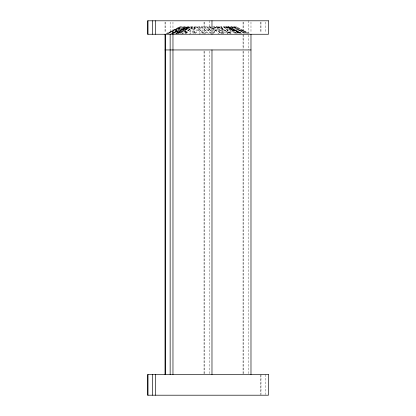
<?xml version="1.0" encoding="UTF-8"?>
<svg xmlns="http://www.w3.org/2000/svg" width="416" height="416" viewBox="0 0 416 416"><rect width="100%" height="100%" fill="white"/><g stroke="black" fill="none" stroke-linecap="round" stroke-linejoin="round"><path stroke-width="0.31" stroke-dasharray="2.08 1.56" d="M193.97 33.025L194.184 26.884M194.449 33.025L194.662 26.884M199.316 26.884L199.061 34.252L206.601 26.884L211.016 31.216M201.921 33.025L202.134 26.884M184.844 33.025L186.472 26.884M185.323 33.025L186.95 26.884M191.604 26.884L189.649 34.252L196.934 26.884M192.795 33.025L194.423 26.884M185.432 33.332L191.802 26.884M185.91 33.332L192.28 26.884M193.383 33.332L199.753 26.884M204.937 33.332L211.307 26.884M205.41 33.332L211.328 27.347M210.064 33.332L210.974 32.412M212.8 30.566L216.44 26.884M212.888 33.332L219.258 26.884M194.813 33.384L201.469 26.884M195.291 33.384L201.947 26.884M202.764 33.384L209.42 26.884L211.12 27.737M177.382 33.384L184.423 26.884M177.856 33.384L184.902 26.884M181.574 34.252L189.556 26.884M185.333 33.384L192.374 26.884M171.839 33.145L180.903 26.884M172.318 33.145L181.381 26.884M175.906 33.883L186.035 26.884M179.79 33.145L188.854 26.884M171.886 33.29L182.858 26.884M172.364 33.29L183.331 26.884M175.921 33.93L187.985 26.884M179.837 33.29L190.809 26.884M178.105 33.332L189.758 26.884M178.584 33.332L190.237 26.884M182.125 33.946L194.891 26.884M186.056 33.332L197.709 26.884M168.043 33.332L179.92 26.884M167.388 33.946L180.393 26.884M172.042 33.946L185.047 26.884M175.994 33.332L187.871 26.884M166.696 33.4L179.582 26.884L236.418 26.884L249.304 33.4M166.052 33.966L180.06 26.884M170.706 33.966L184.714 26.884M174.647 33.4L187.533 26.884M168.646 33.16L181.87 26.884M169.12 33.16L182.348 26.884M173.774 33.16L187.002 26.884M176.597 33.16L189.821 26.884M172.635 33.27L188.188 26.884M173.113 33.27L188.666 26.884M177.767 33.27L193.32 26.884M180.586 33.27L196.139 26.884M234.468 26.884L248.628 33.197M231.65 26.884L245.804 33.197M226.996 26.884L241.15 33.197M226.517 26.884L240.677 33.197M234.13 26.884L247.354 33.16M231.312 26.884L244.535 33.16M226.658 26.884L239.881 33.16M226.179 26.884L239.403 33.16M233.6 26.884L247.603 33.966M228.946 26.884L241.831 33.4M228.467 26.884L241.353 33.4M216.913 26.884L229.798 33.4M214.094 26.884L228.098 33.966M211.682 28.018L222.326 33.4M208.962 26.884L211.203 28.018M211.765 28.304L221.848 33.4M236.08 26.884L247.957 33.332M233.262 26.884L246.272 33.946M228.608 26.884L240.484 33.332M228.129 26.884L240.006 33.332M226.242 26.884L237.895 33.332M223.423 26.884L236.184 33.946M218.769 26.884L231.53 33.946M218.291 26.884L229.944 33.332M233.142 26.884L244.114 33.29M230.324 26.884L242.393 33.93M225.67 26.884L236.642 33.29M225.191 26.884L236.163 33.29M231.577 26.884L238.618 33.384M228.753 26.884L236.74 34.252M224.099 26.884L232.086 34.252M223.626 26.884L230.667 33.384M214.531 26.884L221.187 33.384M212.602 27.752L219.253 34.252L218.993 26.884M207.059 26.884L211.052 30.784M212.826 32.516L213.71 33.384M224.198 26.884L230.568 33.332M221.38 26.884L228.66 34.252M216.726 26.884L224.006 34.252L222.056 26.884M216.247 26.884L222.617 33.332M204.693 26.884L211.063 33.332M201.874 26.884L209.154 34.252M197.22 26.884L203.59 33.332M196.742 26.884L203.112 33.332M229.528 26.884L231.156 33.025M226.71 26.884L228.337 33.025M221.577 26.884L223.205 33.025M221.816 26.884L222.03 33.025M214.344 26.884L214.557 33.025M213.866 26.884L214.079 33.025M265.652 22.079L265.652 32.968M265.652 374.577L265.652 394.555M260.998 22.079L260.998 32.968M260.998 374.577L260.998 394.555M260.52 22.079L260.52 32.968M260.52 375.216L260.52 394.555M250.983 22.079L250.983 32.968M248.165 20.8L248.165 32.968M248.165 34.882L248.165 49.946M248.165 51.246L248.165 373.927M243.511 22.079L243.511 32.968M243.511 34.882L243.511 49.317M243.511 51.246L243.511 373.927M243.032 22.079L243.032 32.968M243.032 34.252L243.032 49.317M243.032 51.246L243.032 373.927M209.154 20.8L209.154 33.025M209.154 51.246L209.154 373.927M204.5 22.079L204.5 34.252M204.5 51.246L204.5 373.927M204.022 22.079L204.022 33.025M204.022 51.246L204.022 373.927M172.968 22.079L172.968 32.968M170.144 22.079L170.144 32.968M165.495 22.079L165.495 32.968M165.017 22.079L165.017 32.968"/><path stroke-width="0.62" d="M165.017 49.946L250.983 49.946M250.983 34.252L250.983 374.577M211.978 20.8L211.978 34.252M211.978 49.946L211.978 374.577M172.968 34.252L172.968 374.577M170.144 34.252L170.144 374.577M165.495 34.252L165.495 374.577M165.017 34.252L165.017 374.577M155.48 20.8L155.48 34.252M155.48 374.577L155.48 395.2M152.662 20.8L152.662 34.252M152.662 374.577L152.662 395.2M148.008 20.8L148.008 34.252M148.008 374.577L148.008 395.2M268.471 20.8L147.529 20.8L147.529 34.252L268.471 34.252L268.471 20.8M268.471 374.577L147.529 374.577L147.529 395.2L268.471 395.2L268.471 374.577"/></g></svg>
